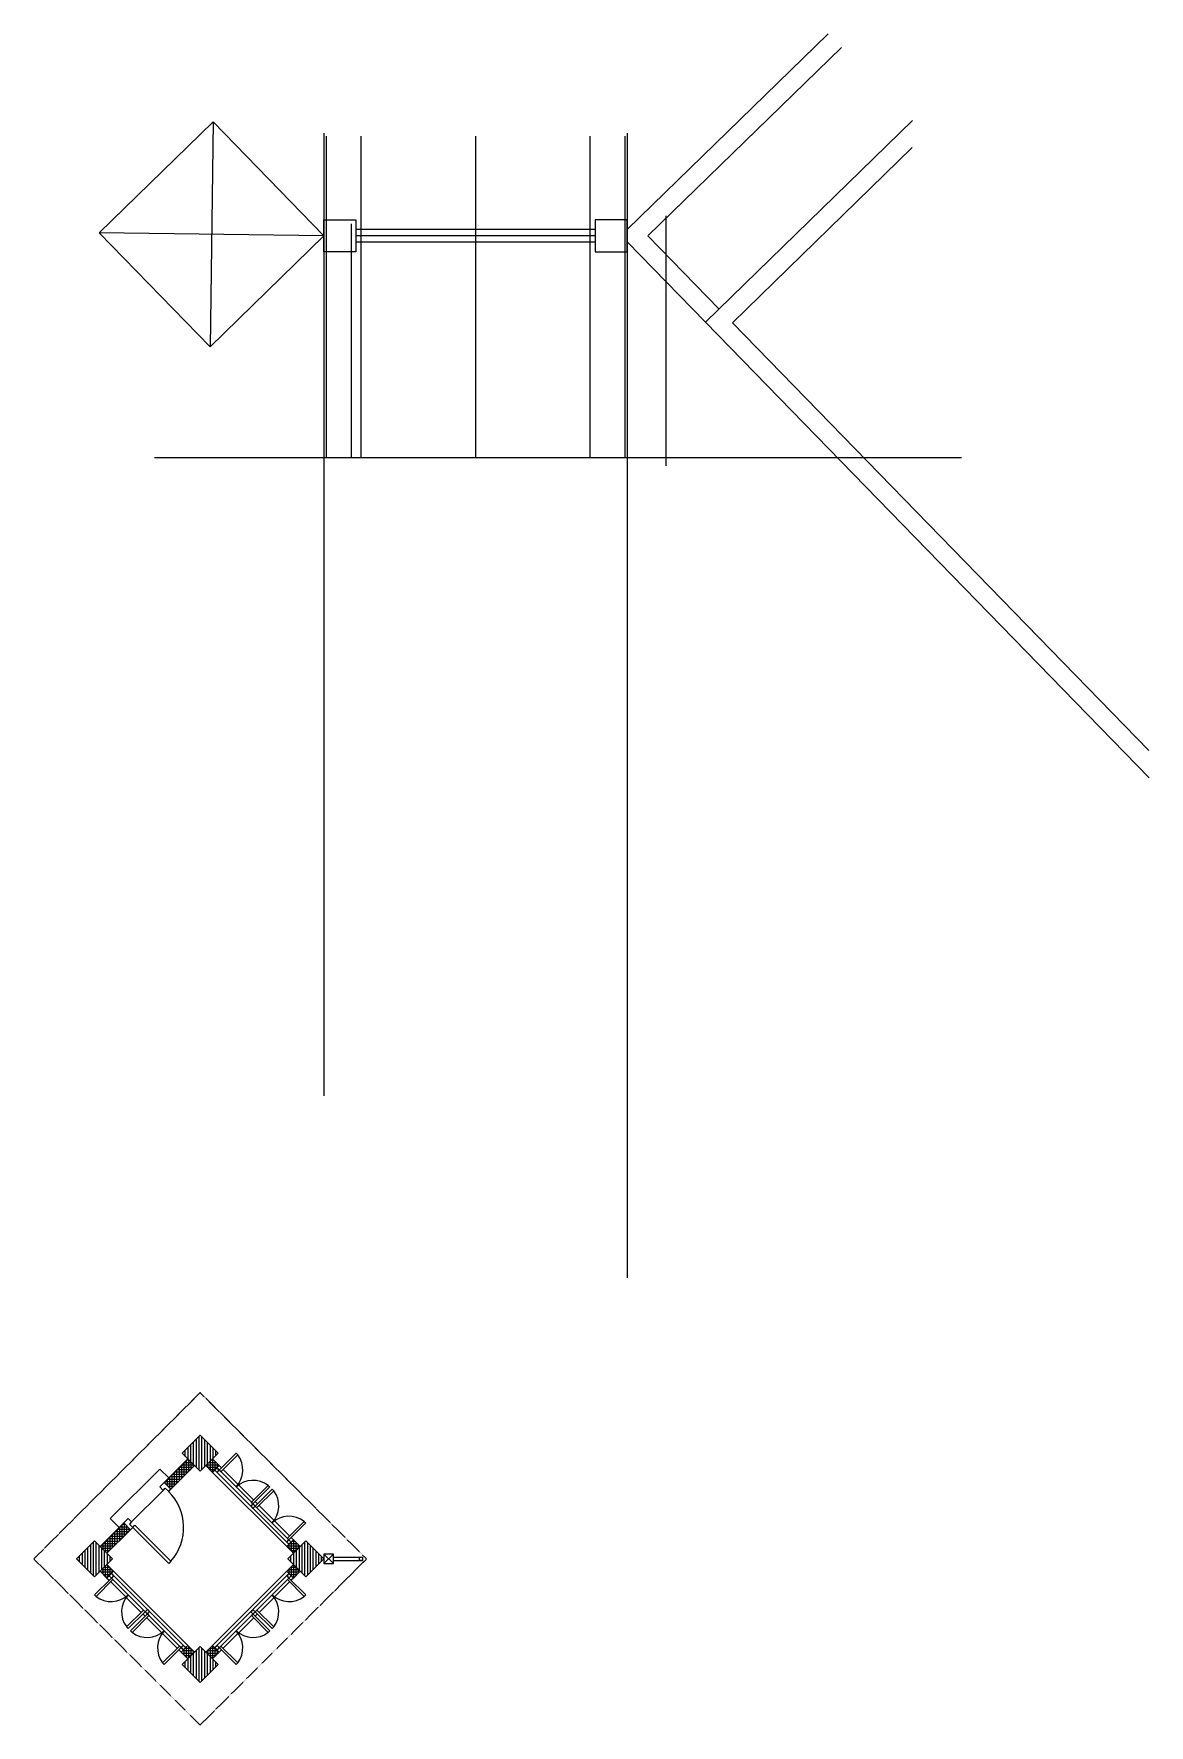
# Model space of a CAD drawing. Extents: x -6708 to 51378, y -17661 to 34250.
# Drawn here: x 22663 to 40206, y 7639 to 34250 of the extents above; entities that cross this region are included whole.
import ezdxf

# ---------------------------------------------------------------- set-up
doc = ezdxf.new("R2010")
doc.units = 0
doc.header["$LTSCALE"] = 5
doc.header["$MEASUREMENT"] = 0
doc.linetypes.add('DASHED', pattern=[0.75, 0.5, -0.25])
for name, color, linetype in [('0-BCA', 33, 'CONTINUOUS'), ('0-CALLOUT', 7, 'CONTINUOUS'), ('0-HATCH', 8, 'CONTINUOUS'), ('0-TEXT', 7, 'CONTINUOUS')]:
    doc.layers.add(name, color=color, linetype=linetype)
pattern_1 = [(90, (12839.244, -3939.004), (-37.5, 7e-15), []), (180, (12839.244, -3939.004), (-7e-15, -37.5), [])]
pattern_2 = [(90, (12839.244, -3939.004), (-43.75, 7e-15), [])]

msp = doc.modelspace()

# ---------------------------------------------------------------- hatches: boundary and pattern name
at = {"layer": '0-HATCH'}
h = msp.add_hatch(dxfattribs=at)
h.set_pattern_fill('ANSI31', color=8, scale=350, angle=45, style=0)
h.set_pattern_definition(pattern_2)
h.paths.add_polyline_path([(25279, 11634), (24997, 11917), (25279, 12199), (25562, 11917)])
h = msp.add_hatch(dxfattribs=at)
h.set_pattern_fill('NET', color=8, scale=300, angle=90, style=0)
h.set_pattern_definition(pattern_1)
h.paths.add_polyline_path([(25085, 11828), (24714, 11457), (24820, 11351), (25191, 11722)])
h = msp.add_hatch(dxfattribs=at)
h.set_pattern_fill('NET', color=8, scale=300, angle=90, style=0)
h.set_pattern_definition(pattern_1)
h.paths.add_polyline_path([(25580, 11722), (25474, 11828), (25368, 11722), (25474, 11616)])
h = msp.add_hatch(dxfattribs=at)
h.set_pattern_fill('NET', color=8, scale=300, angle=90, style=0)
h.set_pattern_definition(pattern_1)
h.paths.add_polyline_path([(23706, 10449), (23812, 10343), (24183, 10714), (24077, 10820)])
h = msp.add_hatch(dxfattribs=at)
h.set_pattern_fill('ANSI31', color=8, scale=350, angle=45, style=0)
h.set_pattern_definition(pattern_2)
h.paths.add_polyline_path([(23901, 10255), (23618, 10538), (23335, 10255), (23618, 9972)])
h = msp.add_hatch(dxfattribs=at)
h.set_pattern_fill('NET', color=8, scale=300, angle=90, style=0)
h.set_pattern_definition(pattern_1)
h.paths.add_polyline_path([(26747, 10343), (26853, 10449), (26747, 10555), (26641, 10449)])
h = msp.add_hatch(dxfattribs=at)
h.set_pattern_fill('ANSI31', color=8, scale=350, angle=45, style=0)
h.set_pattern_definition(pattern_2)
h.paths.add_polyline_path([(26658, 10255), (26941, 9972), (27224, 10255), (26941, 10538)])
h = msp.add_hatch(dxfattribs=at)
h.set_pattern_fill('NET', color=8, scale=300, angle=90, style=0)
h.set_pattern_definition(pattern_1)
h.paths.add_polyline_path([(23812, 10166), (23706, 10060), (23812, 9954), (23918, 10060)])
h = msp.add_hatch(dxfattribs=at)
h.set_pattern_fill('NET', color=8, scale=300, angle=90, style=0)
h.set_pattern_definition(pattern_1)
h.paths.add_polyline_path([(26853, 10060), (26747, 10166), (26641, 10060), (26747, 9954)])
h = msp.add_hatch(dxfattribs=at)
h.set_pattern_fill('NET', color=8, scale=300, angle=90, style=0)
h.set_pattern_definition(pattern_1)
h.paths.add_polyline_path([(24979, 8788), (25085, 8681), (25191, 8788), (25085, 8894)])
h = msp.add_hatch(dxfattribs=at)
h.set_pattern_fill('ANSI31', color=8, scale=350, angle=45, style=0)
h.set_pattern_definition(pattern_2)
h.paths.add_polyline_path([(25279, 8876), (25562, 8593), (25279, 8310), (24997, 8593)])
h = msp.add_hatch(dxfattribs=at)
h.set_pattern_fill('NET', color=8, scale=300, angle=90, style=0)
h.set_pattern_definition(pattern_1)
h.paths.add_polyline_path([(25474, 8681), (25580, 8788), (25474, 8894), (25368, 8788)])

# ---------------------------------------------------------------- linework, layer by layer
at = {"layer": '0-BCA'}
for p, q in [((31993, 31171, 0), (35156, 34250, 0)), ((32321, 31071, 0), (35365, 34035, 0)), ((36485, 32884, 0), (33227, 29711, 0)), ((36480, 32460, 0), (33651, 29705, 0)), ((31493, 31171, 0), (27726, 31171, 0)), ((31493, 30971, 0), (27726, 30971, 0)), ((33227, 29711, 0), (31993, 30978, 0)), ((33441, 29920, 0), (32321, 31071, 0)), ((33227, 29711, 0), (40206, 22542, 0)), ((33651, 29705, 0), (40203, 22974, 0))]:
    msp.add_line(p, q, dxfattribs=at)
at = {"layer": '0-BCA', "color": 2}
for p, q in [((25482, 32863, 0), (25435, 29327, 0)), ((27226, 31071, 0), (23691, 31119, 0))]:
    msp.add_line(p, q, dxfattribs=at)
at = {"layer": '0-BCA', "color": 1}
msp.add_line((31493, 31071, 0), (27726, 31071, 0), dxfattribs=at)
at = {"layer": '0-BCA', "color": 3}
for p, q in [((27374, 10330, 0), (27224, 10180, 0)), ((27224, 10330, 0), (27374, 10180, 0)), ((27374, 10280), (27834, 10280)), ((27374, 10230), (27834, 10230))]:
    msp.add_line(p, q, dxfattribs=at)
at = {"layer": '0-BCA', "elevation": 0}
msp.add_lwpolyline([(25435, 29327), (27226, 31071), (25482, 32863), (23691, 31119)], close=True, dxfattribs=at)
at = {"layer": '0-BCA', "color": 33, "elevation": 0}
for points in [[(27226, 30821), (27226, 31321), (27726, 31321), (27726, 30821)], [(31993, 30821), (31993, 31321), (31493, 31321), (31493, 30821)]]:
    msp.add_lwpolyline(points, close=True, dxfattribs=at)
at = {"layer": '0-BCA', "color": 1, "linetype": 'DASHED', "flags": 128}
msp.add_lwpolyline([(27896, 10255), (25279, 12871), (22663, 10255), (25279, 7639)], close=True, dxfattribs=at)
at = {"layer": '0-BCA', "color": 4}
for points in [[(25279, 11634), (24997, 11917), (25279, 12199), (25562, 11917)], [(23901, 10255), (23618, 10538), (23335, 10255), (23618, 9972)], [(26658, 10255), (26941, 9972), (27224, 10255), (26941, 10538)], [(27374, 10330), (27224, 10330), (27224, 10180), (27374, 10180)], [(27784, 10280), (27834, 10280), (27834, 10230), (27784, 10230)], [(25279, 8876), (25562, 8593), (25279, 8310), (24997, 8593)]]:
    msp.add_lwpolyline(points, close=True, dxfattribs=at)
at = {"layer": '0-BCA', "color": 3}
for points in [[(25085, 11828), (24714, 11457), (24820, 11351), (25191, 11722)], [(25368, 11722), (25474, 11616), (25580, 11722), (25474, 11828)], [(23706, 10449), (24077, 10820), (24183, 10714), (23812, 10343)], [(26747, 10343), (26641, 10449), (26747, 10555), (26853, 10449)], [(23812, 10166), (23918, 10060), (23812, 9954), (23706, 10060)], [(26747, 10166), (26641, 10060), (26747, 9954), (26853, 10060)], [(25191, 8788), (25085, 8894), (24979, 8788), (25085, 8681)], [(25368, 8788), (25474, 8894), (25580, 8788), (25474, 8681)]]:
    msp.add_lwpolyline(points, dxfattribs=at)
for points in [[(25545, 11687), (25509, 11651), (25545, 11616), (25580, 11651)], [(26110, 11121), (26075, 11086), (26110, 11050), (26146, 11086)], [(26711, 10520), (26676, 10485), (26641, 10520), (26676, 10555)], [(23848, 9990), (23883, 10025), (23918, 9990), (23883, 9954)], [(26711, 9990), (26676, 10025), (26641, 9990), (26676, 9954)], [(24413, 9424), (24449, 9459), (24484, 9424), (24449, 9389)], [(26146, 9424), (26110, 9459), (26075, 9424), (26110, 9389)], [(25014, 8823), (25050, 8858), (25014, 8894), (24979, 8858)], [(25545, 8823), (25509, 8858), (25545, 8894), (25580, 8858)]]:
    msp.add_lwpolyline(points, close=True, dxfattribs=at)
at = {"layer": '0-CALLOUT', "color": 1}
for p, q in [((25580, 11722), (25615, 11687)), ((25474, 11616), (26641, 10449)), ((25509, 11651), (26676, 10485)), ((25545, 11687), (26711, 10520)), ((25640, 11662), (26121, 11181)), ((26146, 11156), (26181, 11121)), ((26206, 11096), (26687, 10615)), ((26711, 10591), (26747, 10555)), ((23812, 9954), (23848, 9919)), ((23848, 9990), (25014, 8823)), ((23872, 9894), (24353, 9413)), ((23883, 10025), (25050, 8858)), ((23918, 10060), (25085, 8894)), ((26641, 10060), (25474, 8894)), ((26676, 10025), (25509, 8858)), ((26711, 9990), (25545, 8823)), ((26687, 9894), (26206, 9413)), ((26747, 9954), (26711, 9919)), ((24378, 9389), (24413, 9353)), ((24438, 9328), (24919, 8848)), ((26121, 9328), (25640, 8848)), ((26181, 9389), (26146, 9353)), ((24944, 8823), (24979, 8788)), ((25615, 8823), (25580, 8788))]:
    msp.add_line(p, q, dxfattribs=at)
at = {"layer": '0-CALLOUT', "color": 8}
msp.add_line((24201, 10838), (24696, 11333), dxfattribs=at)
at = {"layer": '0-CALLOUT', "color": 11}
for points in [[(25605, 11627), (25870, 11892), (25845, 11917), (25580, 11651)], [(26086, 11146), (26351, 11411), (26375, 11386), (26110, 11121)], [(26170, 11061), (26436, 11326), (26411, 11351), (26146, 11086)], [(24784, 10184), (24219, 10750), (24254, 10785), (24820, 10219)], [(26651, 10580), (26916, 10845), (26941, 10820), (26676, 10555)], [(23908, 9930), (23643, 9664), (23618, 9689), (23883, 9954)], [(26651, 9930), (26916, 9664), (26941, 9689), (26676, 9954)], [(24389, 9449), (24123, 9184), (24148, 9159), (24413, 9424)], [(24473, 9364), (24208, 9099), (24183, 9123), (24449, 9389)], [(26086, 9364), (26351, 9099), (26375, 9123), (26110, 9389)], [(26170, 9449), (26436, 9184), (26411, 9159), (26146, 9424)], [(24954, 8883), (24689, 8618), (24714, 8593), (24979, 8858)], [(25605, 8883), (25870, 8618), (25845, 8593), (25580, 8858)]]:
    msp.add_lwpolyline(points, close=True, dxfattribs=at)
at = {"layer": '0-CALLOUT', "color": 8}
msp.add_lwpolyline([(24784, 11528), (24643, 11669), (23865, 10891), (24007, 10750)], dxfattribs=at)
at = {"layer": '0-CALLOUT', "color": 1}
for points in [[(24784, 11315), (24820, 11351), (24714, 11457), (24643, 11386), (24696, 11333), (24731, 11368)], [(24219, 10750), (24183, 10714), (24077, 10820), (24148, 10891), (24201, 10838), (24166, 10803)]]:
    msp.add_lwpolyline(points, close=True, dxfattribs=at)
at = {"layer": '0-CALLOUT', "color": 8}
for centre, radius, start, end in [((25558, 11654), 392, 317.0298, 37.3653), ((26113, 11099), 392, 52.6347, 132.9702), ((24216, 10749), 803, 318.7804, 45.0852), ((26124, 11088), 392, 317.0298, 37.3653), ((26678, 10533), 392, 52.6347, 132.9702), ((23881, 9976), 392, 232.6347, 312.9702), ((24435, 9422), 392, 137.0298, 217.3653), ((26678, 9976), 392, 227.0298, 307.3653), ((26124, 9422), 392, 322.6347, 42.9702), ((24446, 9411), 392, 232.6347, 312.9702), ((25001, 8856), 392, 137.0298, 217.3653), ((25558, 8856), 392, 322.6347, 42.9702), ((26113, 9411), 392, 227.0298, 307.3653)]:
    msp.add_arc(centre, radius, start, end, dxfattribs=at)
at = {"layer": '0-TEXT', "color": 6}
for p, q in [((27224, 32689, 0), (27224, 17541, 0)), ((31993, 32689, 0), (31993, 14676, 0))]:
    msp.add_line(p, q, dxfattribs=at)
at = {"layer": '0-TEXT', "color": 5}
for p, q in [((27259, 32637), (27259, 27577)), ((27809, 32637), (27809, 27577)), ((31409, 32637), (31409, 27577)), ((31959, 32637), (31959, 27577))]:
    msp.add_line(p, q, dxfattribs=at)
at = {"layer": '0-TEXT'}
for p, q in [((29609, 32637), (29609, 27577)), ((27660, 27577), (27660, 31258)), ((32610, 27453), (32610, 31387)), ((27226, 31071, 0), (27226, 27577, 0)), ((37253, 27577), (24563, 27577))]:
    msp.add_line(p, q, dxfattribs=at)

doc.saveas('drawing.dxf')
